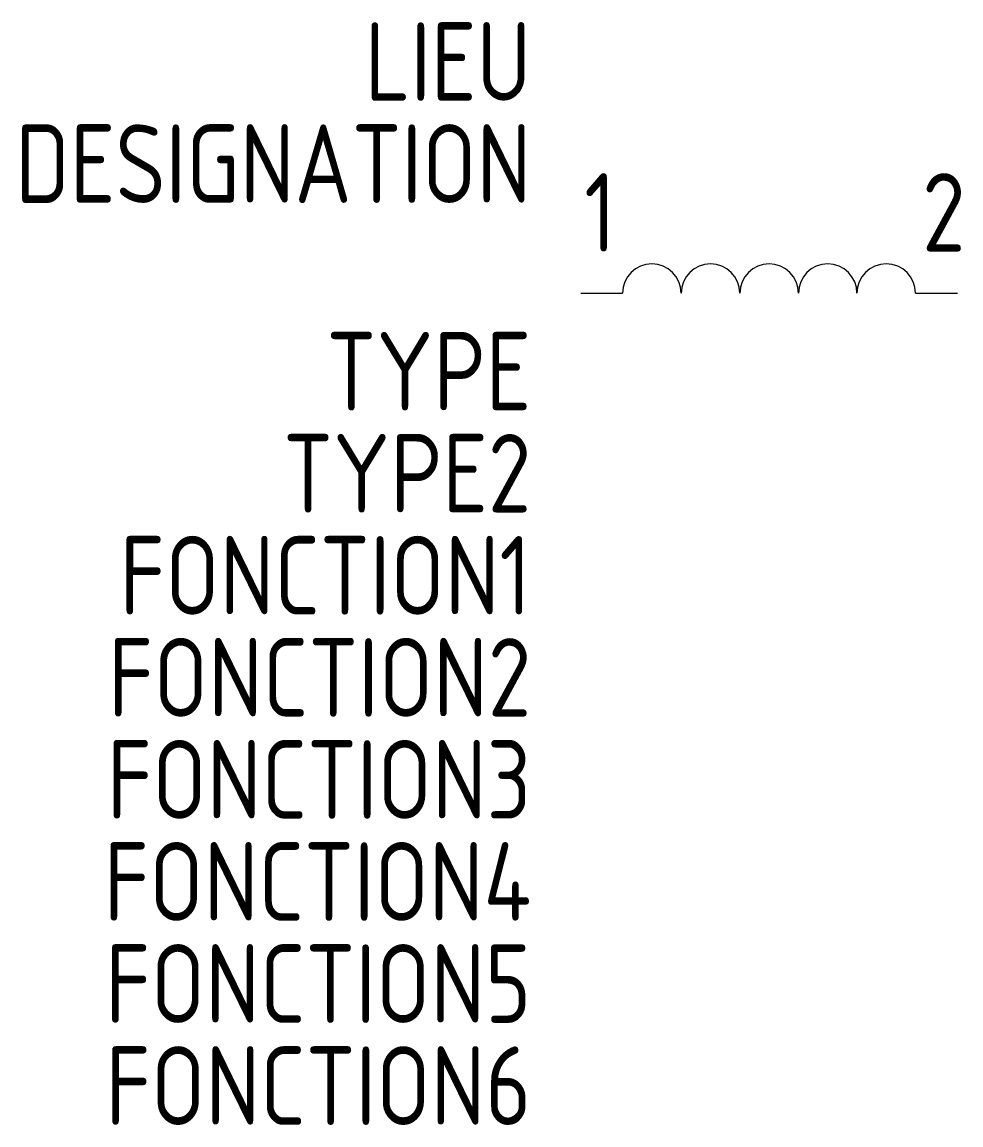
# Model space of a CAD drawing. Header units: millimetres. Extents: x -17.8 to 12.1, y -26.5 to 8.6.
import ezdxf
from ezdxf.enums import TextEntityAlignment as Align

# ---------------------------------------------------------------- set-up
doc = ezdxf.new("R2010")
doc.units = ezdxf.units.MM
for name, color, linetype in [('SYMB_FIL', 3, 'Continuous'), ('SYMB_TXT_CONTACT', 2, 'Continuous'), ('SYMB_TXT_NOM', 3, 'Continuous')]:
    doc.layers.add(name, color=color, linetype=linetype)
doc.styles.add('NET2_5', font='isocp.shx', dxfattribs={"width": 0.9, "height": 2.5})

msp = doc.modelspace()

# ---------------------------------------------------------------- linework, layer by layer
at = {"layer": 'SYMB_FIL'}
for p, q in [((0, 0), (1.333, 0)), ((10.667, 0), (12, 0))]:
    msp.add_line(p, q, dxfattribs=at)
for centre in [(2.267, 0), (4.133, 0), (6, 0), (7.867, 0), (9.733, 0)]:
    msp.add_arc(centre, 0.933, 0, 180, dxfattribs=at)

# ---------------------------------------------------------------- texts
at = {"layer": 'SYMB_TXT_CONTACT', "style": 'NET2_5', "width": 0.9, "flags": 8}
msp.add_attdef('1', text='?', height=2.5, dxfattribs=at).set_placement((1.125, 1.322), align=Align.RIGHT)
msp.add_attdef('2', (10.875, 1.322), '?', height=2.5, dxfattribs=at)
at = {"layer": 'SYMB_TXT_NOM', "style": 'NET2_5', "width": 0.9, "flags": 8}
for tag, text, p in [('LIEU', '', (-1.575, 6.125)), ('DESIGNATION', 'L?', (-1.575, 2.875)), ('TYPE', '', (-1.575, -3.734)), ('TYPE2', '', (-1.575, -6.984)), ('FONCTION1', '', (-1.575, -10.234)), ('FONCTION2', '', (-1.575, -13.484)), ('FONCTION3', '', (-1.575, -16.734)), ('FONCTION4', '', (-1.575, -19.984)), ('FONCTION5', '', (-1.575, -23.234)), ('FONCTION6', '', (-1.575, -26.484))]:
    msp.add_attdef(tag, text=text, height=2.5, dxfattribs=at).set_placement(p, align=Align.RIGHT)

doc.saveas('drawing.dxf')
